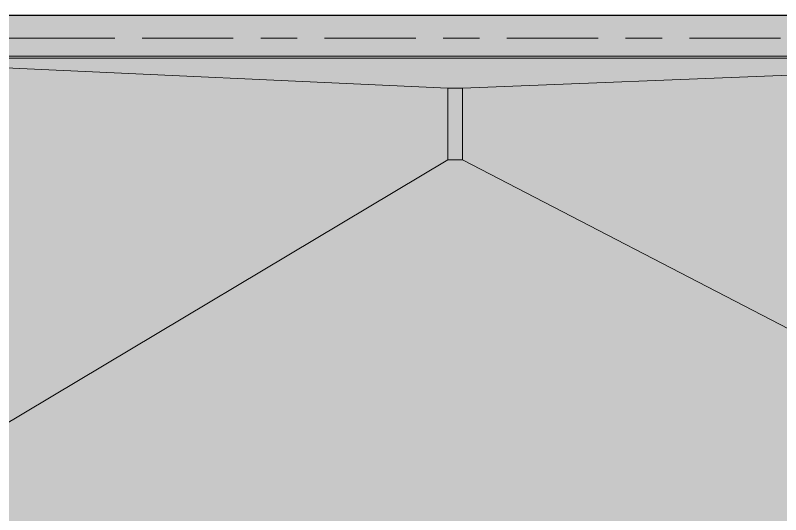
# Model space of a CAD drawing. Header units: millimetres. Extents: x 957 to 228198, y -8553 to 29000.
# Drawn here: x 107969 to 121288, y 18702 to 27400 of the extents above; entities that cross this region are included whole.
import ezdxf

# ---------------------------------------------------------------- set-up
doc = ezdxf.new("R2010")
doc.units = ezdxf.units.MM
doc.linetypes.add('Осевая', pattern=[3175, 635, -476.25, 1587.5, -476.25])
for name, color, linetype, lineweight in [('A-DETL-2', 7, 'Continuous', 5), ('A-GENM-2', 7, 'Continuous', 5), ('Оси', 7, 'Continuous', 9), ('Оси-2', 7, 'Осевая', 9)]:
    doc.layers.add(name, color=color, linetype=linetype, lineweight=lineweight)
doc.layers.add('A-DETL-GENF-3', color=7, linetype='Continuous', lineweight=9, true_color=0xc0c0c0, transparency=0.4)
doc.layers.add('A-FLOR-1', color=7, linetype='Continuous', lineweight=5, true_color=0xb7b7b7)
doc.layers.add('A-GENM-3', color=7, linetype='Continuous', lineweight=5, true_color=0x737373)

# ---------------------------------------------------------------- blocks, each defined once
blk = doc.blocks.new('парапет1 - парапет-18629556-3_2_2_птичка')
at = {"layer": 'A-GENM-2'}
blk.add_line((-2411, 27400), (33928, 27400), dxfattribs=at)
at = {"layer": 'A-GENM-3'}
for p, q in [((33219, 26691), (-1702, 26691)), ((-1665, 26654), (33182, 26654))]:
    blk.add_line(p, q, dxfattribs=at)

msp = doc.modelspace()

# ---------------------------------------------------------------- hatches: boundary and pattern name
at = {"layer": 'A-DETL-GENF-3'}
msp.add_hatch(color=256, dxfattribs=at).paths.add_polyline_path([(98779, 14774.9), (100920.1, 14774.9), (100920.1, 15358), (139498.2, 15358), (139498.2, 23888.3), (135116.2, 23888.3), (135114.2, 27398.1), (98779, 27398.1), (98779, 15270.2)])

# ---------------------------------------------------------------- linework, layer by layer
at = {"layer": 'A-DETL-2'}
msp.add_line((135116.2, 27398.1), (98779, 27398.1), dxfattribs=at)
at = {"layer": 'A-FLOR-1'}
for p, q in [((115498.1, 26130), (104188.4, 26653.6)), ((128784.5, 26653.6), (115748.1, 26130)), ((115498.1, 24880), (115498.1, 26130)), ((115748.1, 26130), (115498.1, 26130)), ((115748.1, 26130), (115748.1, 24880)), ((99830, 15518.4), (115498.1, 24880)), ((115748.1, 24880), (115498.1, 24880)), ((134116.3, 15358), (115748.1, 24880))]:
    msp.add_line(p, q, dxfattribs=at)
at = {"layer": 'Оси'}
msp.add_line((96563.8, 27000), (109063.8, 27000), dxfattribs=at)
at = {"layer": 'Оси-2'}
msp.add_line((109063.8, 27000), (122598.1, 27000), dxfattribs=at)

# ---------------------------------------------------------------- block references
at = {"layer": 'A-GENM-2'}
msp.add_blockref('парапет1 - парапет-18629556-3_2_2_птичка', (101188.1, 0), dxfattribs=at)

doc.saveas('drawing.dxf')
